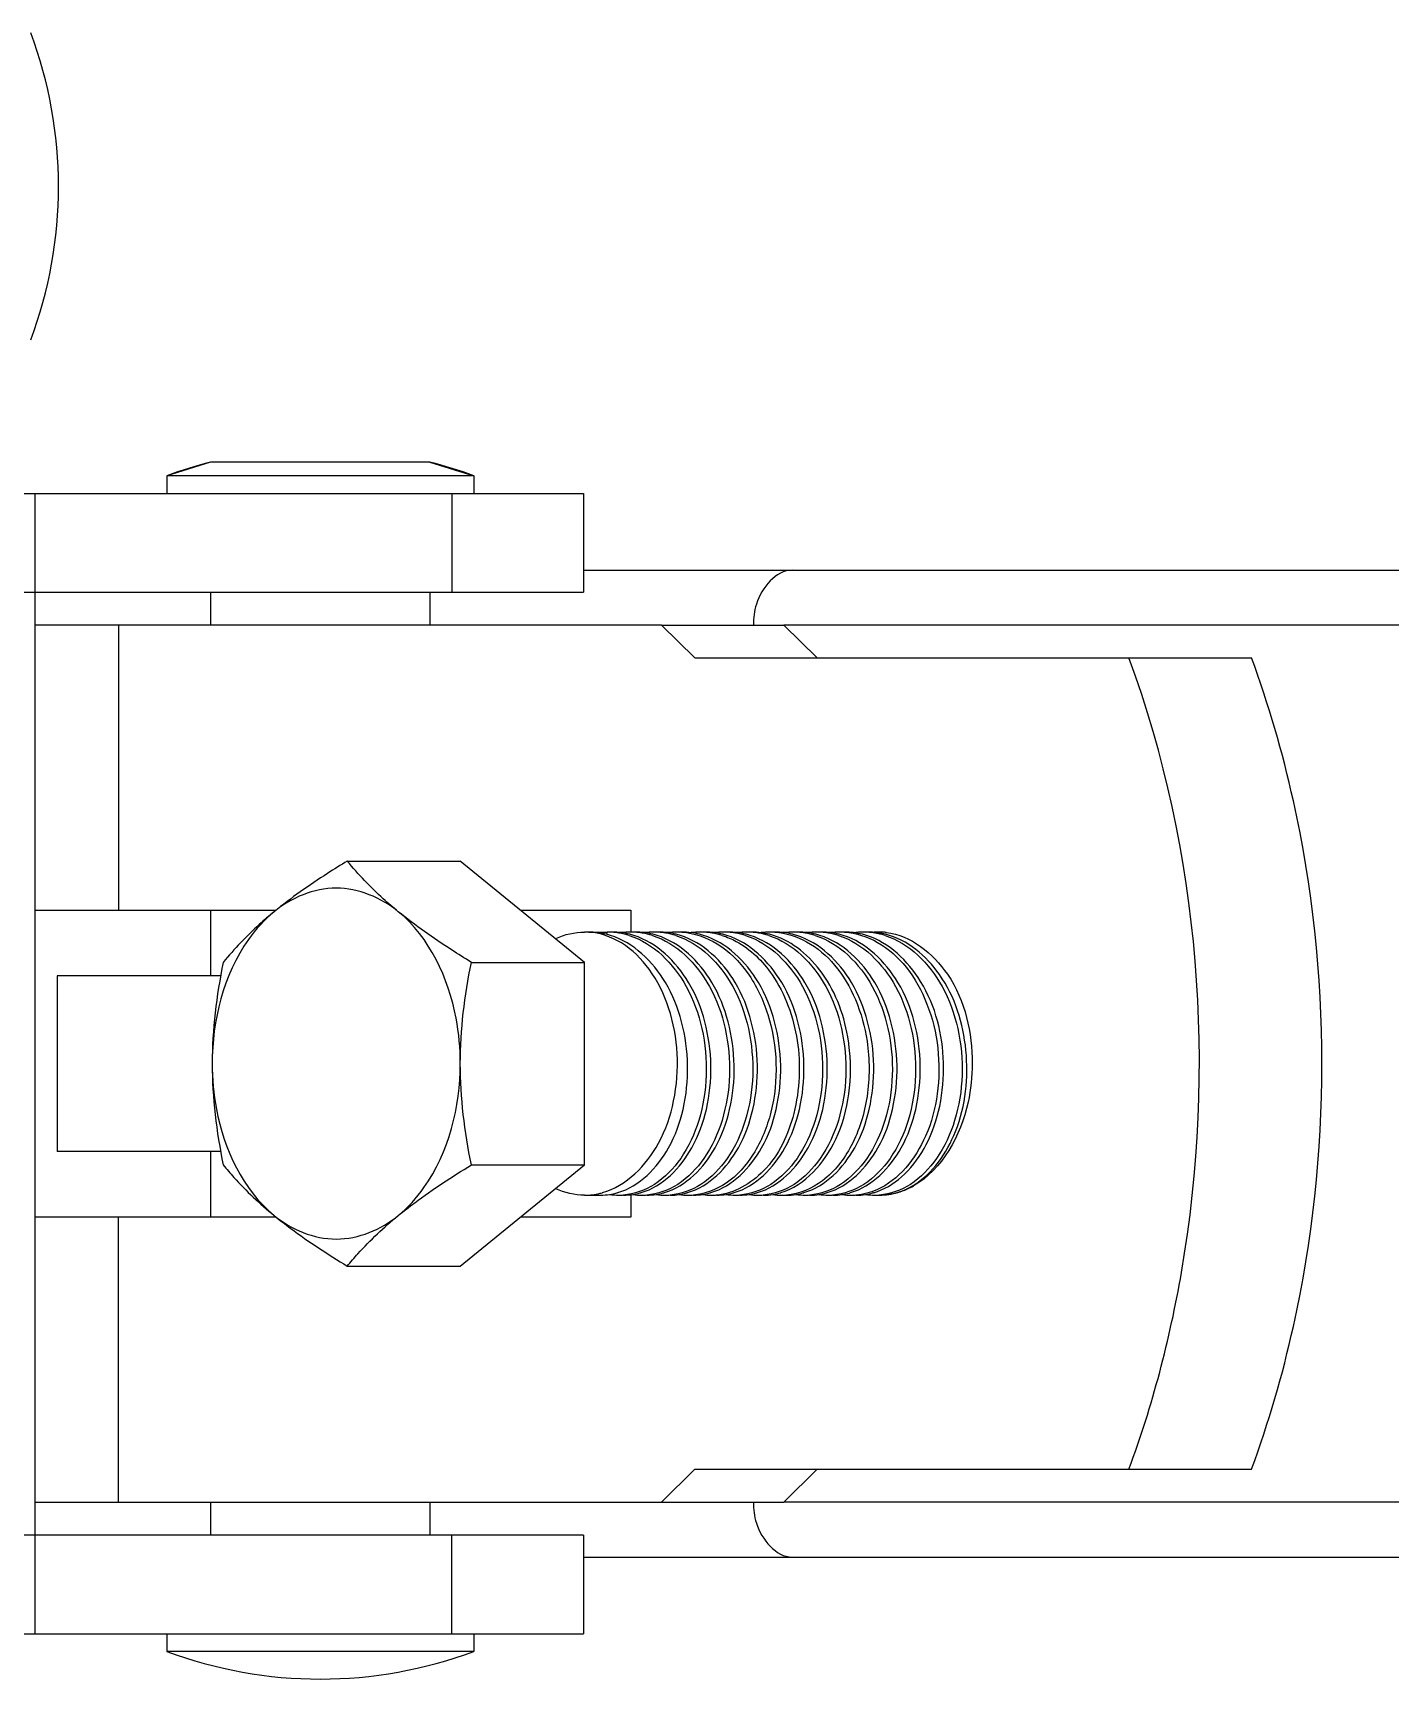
# Model space of a CAD drawing. Extents: x 1680110 to 2699828, y 269661 to 891349.
# Drawn here: x 2394543.1 to 2394824.8, y 717913.5 to 718255.3 of the extents above; entities that cross this region are included whole.
import ezdxf

# ---------------------------------------------------------------- set-up
doc = ezdxf.new("R2010")
doc.units = 0
doc.header["$LTSCALE"] = 1000
doc.header["$MEASUREMENT"] = 0
doc.layers.add('02___PRT_ALL_AXES', color=7, linetype='Continuous')

msp = doc.modelspace()

# ---------------------------------------------------------------- linework, layer by layer
at = {"color": 7, "linetype": 'Continuous'}
for p, q in [((2394570.87, 718163.36), (2394570.87, 718159.72)), ((2394634.62, 718163.36), (2394634.62, 718159.72)), ((2394270.35, 718159.72), (2394657.38, 718159.72)), ((2394543.55, 717922.95), (2394543.55, 718159.72)), ((2394630.07, 718159.72), (2394630.07, 718139.23)), ((2394657.38, 718159.72), (2394657.38, 718139.23)), ((2394657.38, 718143.78), (2396081.6, 718143.78)), ((2394536.72, 718139.23), (2394657.38, 718139.23)), ((2394625.51, 718139.23), (2394625.51, 718132.4)), ((2394673.58, 718132.4), (2394543.55, 718132.4)), ((2394560.89, 718132.4), (2394560.89, 718073.21)), ((2396032.18, 718132.4), (2394699.01, 718132.4)), ((2394657.57, 718062.36), (2394631.82, 718083.39)), ((2394543.55, 718073.21), (2394593.6, 718073.21)), ((2394644.3, 718073.21), (2394667.23, 718073.21)), ((2394658.47, 718068.65), (2394662.34, 718068.65)), ((2394662.15, 718068.19), (2394662.34, 718068.65)), ((2394657.57, 718020.3), (2394657.57, 718062.36)), ((2394582.08, 718059.55), (2394548.11, 718059.55)), ((2394548.11, 718059.55), (2394548.11, 718023.12)), ((2394582.08, 718023.12), (2394548.11, 718023.12)), ((2394631.82, 717999.27), (2394657.57, 718020.3)), ((2394657.57, 718014.01), (2394660.89, 718014.01)), ((2394718.75, 718014.01), (2394718.84, 718014.01)), ((2394593.6, 718009.46), (2394543.55, 718009.46)), ((2394560.89, 717950.27), (2394560.89, 718009.46)), ((2394667.23, 718009.46), (2394644.3, 718009.46)), ((2394543.55, 717950.27), (2394673.58, 717950.27)), ((2394625.51, 717950.27), (2394625.51, 717943.44)), ((2396032.18, 717950.27), (2394699.01, 717950.27)), ((2394657.38, 717943.44), (2394536.72, 717943.44)), ((2394630.07, 717922.95), (2394630.07, 717943.44)), ((2394657.38, 717943.44), (2394657.38, 717922.95)), ((2394657.38, 717938.88), (2396081.6, 717938.88)), ((2394447.93, 717922.95), (2394657.38, 717922.95)), ((2394570.87, 717922.95), (2394570.87, 717919.3)), ((2394634.62, 717922.95), (2394634.62, 717919.3))]:
    msp.add_line(p, q, dxfattribs=at)
for centre, radius, start, end in [((2394658.32, 718053.08), 15.59, 72.5026, 75.791), ((2394662.33, 718053.9), 14.75, 86.2902, 89.9967), ((2394662.32, 718053.69), 14.96, 80.6229, 86.2822), ((2394663.3, 718053.81), 14.85, 82.4782, 89.9829), ((2394662.24, 718053.26), 15.4, 72.4849, 80.5952), ((2394667.17, 718053.81), 14.85, 90.0172, 97.5273), ((2394663.25, 718053.46), 15.2, 75.7668, 82.4699), ((2394663.15, 718053.08), 15.59, 72.5094, 75.7711), ((2394667.16, 718053.9), 14.76, 86.2903, 89.9967), ((2394667.15, 718053.69), 14.96, 80.5827, 86.2821), ((2394668.13, 718053.81), 14.85, 82.4422, 89.9826), ((2394667.07, 718053.26), 15.4, 72.4917, 80.5553), ((2394672, 718053.81), 14.84, 90.017, 97.4917), ((2394668.08, 718053.46), 15.2, 75.765, 82.4342), ((2394667.98, 718053.08), 15.59, 72.5045, 75.7692), ((2394671.99, 718053.9), 14.76, 86.29, 89.9967), ((2394671.98, 718053.69), 14.96, 80.5894, 86.2819), ((2394672.96, 718053.81), 14.85, 82.4594, 89.9827), ((2394671.9, 718053.26), 15.4, 72.4867, 80.562), ((2394676.83, 718053.81), 14.85, 90.0171, 97.5089), ((2394672.91, 718053.46), 15.2, 75.7634, 82.4513), ((2394672.81, 718053.08), 15.59, 72.5015, 75.7677), ((2394676.82, 718053.9), 14.75, 86.29, 89.9967), ((2394677.79, 718053.8), 14.85, 82.3978, 89.9823), ((2394681.66, 718053.81), 14.84, 90.017, 97.4489), ((2394677.74, 718053.46), 15.2, 75.7631, 82.3902), ((2394677.64, 718053.08), 15.59, 72.5007, 75.7672), ((2394681.65, 718053.9), 14.75, 86.29, 89.9967), ((2394681.64, 718053.69), 14.96, 80.6057, 86.2819), ((2394682.62, 718053.81), 14.85, 82.4677, 89.9827), ((2394681.56, 718053.26), 15.4, 72.4829, 80.5782), ((2394686.49, 718053.81), 14.85, 90.0171, 97.5169), ((2394682.57, 718053.46), 15.2, 75.7627, 82.4595), ((2394682.47, 718053.08), 15.59, 72.5002, 75.767), ((2394686.48, 718053.9), 14.75, 86.29, 89.9967), ((2394686.47, 718053.69), 14.96, 80.5993, 86.2819), ((2394687.44, 718053.81), 14.85, 82.4765, 89.9828), ((2394686.39, 718053.26), 15.4, 72.4824, 80.5717), ((2394691.32, 718053.81), 14.85, 90.0172, 97.5261), ((2394687.4, 718053.46), 15.2, 75.7642, 82.4682), ((2394687.3, 718053.08), 15.59, 72.5049, 75.7686), ((2394691.31, 718053.9), 14.75, 86.2903, 89.9967), ((2394691.3, 718053.69), 14.96, 80.633, 86.2824), ((2394692.27, 718053.8), 14.85, 82.2882, 89.9823), ((2394691.22, 718053.26), 15.4, 72.4871, 80.6053), ((2394696.15, 718053.81), 14.84, 90.0162, 97.3323), ((2394692.23, 718053.46), 15.2, 75.7459, 82.2807), ((2394692.13, 718053.06), 15.61, 72.4516, 75.7498), ((2394696.14, 718053.89), 14.76, 86.2866, 89.9968), ((2394697.1, 718053.81), 14.85, 82.4835, 89.9829), ((2394700.98, 718053.81), 14.85, 90.0173, 97.5328), ((2394697.06, 718053.46), 15.2, 75.7649, 82.4752), ((2394696.96, 718053.08), 15.59, 72.5058, 75.7693), ((2394700.97, 718053.9), 14.76, 86.2903, 89.9967), ((2394700.96, 718053.69), 14.96, 80.6233, 86.2823), ((2394701.93, 718053.81), 14.85, 82.4872, 89.9829), ((2394700.88, 718053.26), 15.4, 72.488, 80.5957), ((2394705.81, 718053.81), 14.85, 90.0173, 97.5367), ((2394701.88, 718053.46), 15.2, 75.766, 82.4789), ((2394701.79, 718053.08), 15.59, 72.5087, 75.7704), ((2394705.8, 718053.9), 14.76, 86.2904, 89.9967), ((2394705.78, 718053.69), 14.96, 80.6329, 86.2824), ((2394706.76, 718053.81), 14.85, 82.5017, 89.9829), ((2394705.71, 718053.26), 15.4, 72.4909, 80.6051), ((2394710.64, 718053.81), 14.85, 90.0174, 97.5513), ((2394706.71, 718053.46), 15.2, 75.7267, 82.493), ((2394706.62, 718053.08), 15.59, 72.5135, 75.7315), ((2394710.63, 718053.9), 14.75, 86.2906, 89.9967), ((2394711.59, 718053.81), 14.84, 82.7542, 89.9843), ((2394715.46, 718053.8), 14.86, 90.018, 97.7975), ((2394711.54, 718053.46), 15.19, 75.7041, 82.7434), ((2394711.45, 718053.08), 15.59, 72.5159, 75.7097), ((2394715.46, 718053.9), 14.75, 86.2908, 89.9967), ((2394715.44, 718053.69), 14.96, 80.6461, 86.2828), ((2394716.42, 718053.81), 14.85, 82.4732, 89.9828), ((2394715.41, 718053.47), 15.19, 77.4718, 80.6494), ((2394720.31, 718053.7), 14.96, 95.9111, 97.5139), ((2394716.4, 718053.62), 15.03, 81.1155, 82.4818), ((2394715.38, 718053.32), 15.34, 75.7156, 77.4737), ((2394716.37, 718053.42), 15.23, 75.7666, 81.1052), ((2394715.31, 718053.08), 15.59, 72.5159, 75.7097), ((2394674.86, 718040.33), 37.96, 7.612, 8.5483), ((2394660.82, 718027.07), 13.06, 278.8239, 285.3798), ((2394660.76, 718027.32), 13.32, 285.3664, 286.4089), ((2394665.65, 718027.07), 13.06, 278.8348, 285.3268), ((2394665.59, 718027.32), 13.32, 285.3138, 286.4121), ((2394670.48, 718027.07), 13.06, 278.8392, 285.3288), ((2394670.42, 718027.32), 13.32, 285.3158, 286.4116), ((2394675.31, 718027.06), 13.05, 278.6158, 285.3161), ((2394675.25, 718027.32), 13.32, 285.3024, 286.4096), ((2394680.14, 718027.07), 13.06, 278.8659, 285.3078), ((2394680.08, 718027.32), 13.32, 285.295, 286.4082), ((2394684.97, 718027.07), 13.06, 278.8222, 285.3467), ((2394684.91, 718027.32), 13.32, 285.3335, 286.4046), ((2394689.8, 718027.07), 13.06, 278.8357, 285.3558), ((2394689.73, 718027.32), 13.32, 285.3426, 286.4105), ((2394694.62, 718027.11), 13.11, 279.0944, 286.4713), ((2394699.46, 718027.07), 13.06, 278.7871, 285.4463), ((2394699.39, 718027.32), 13.32, 285.4324, 286.4009), ((2394704.29, 718027.07), 13.06, 278.806, 285.3938), ((2394704.22, 718027.32), 13.32, 285.3803, 286.4044), ((2394709.12, 718027.06), 13.06, 278.5831, 285.3704), ((2394709.05, 718027.32), 13.32, 285.3562, 286.4067), ((2394713.95, 718027.07), 13.06, 278.8161, 285.3587), ((2394713.88, 718027.32), 13.32, 285.3455, 286.4078), ((2394713.81, 718027.57), 13.58, 286.4159, 289.7663), ((2394718.76, 718027.13), 13.13, 278.8421, 287.0205), ((2394718.48, 718028.01), 14.05, 287.0683, 295.8489), ((2394718, 718029.03), 15.17, 295.8209, 301.125), ((2394660.88, 718026.71), 12.69, 270.0261, 278.8175), ((2394664.76, 718026.71), 12.69, 261.179, 269.9739), ((2394664.75, 718026.61), 12.59, 270.0047, 274.3394), ((2394665.71, 718026.71), 12.69, 270.0261, 278.8289), ((2394669.59, 718026.7), 12.69, 261.1908, 269.9741), ((2394669.58, 718026.61), 12.59, 270.0047, 274.3399), ((2394670.54, 718026.71), 12.69, 270.0262, 278.8333), ((2394674.42, 718026.7), 12.69, 261.1951, 269.9741), ((2394674.41, 718026.61), 12.59, 270.0047, 274.3399), ((2394675.37, 718026.7), 12.69, 270.0245, 278.608), ((2394679.24, 718026.71), 12.7, 260.9764, 269.9733), ((2394679.24, 718026.61), 12.59, 270.0047, 274.3399), ((2394680.2, 718026.71), 12.69, 270.0263, 278.8603), ((2394684.07, 718026.7), 12.69, 261.2218, 269.9742), ((2394684.07, 718026.61), 12.59, 270.0047, 274.3399), ((2394685.03, 718026.71), 12.69, 270.0259, 278.8159), ((2394688.9, 718026.71), 12.69, 261.178, 269.9739), ((2394688.9, 718026.61), 12.59, 270.0047, 274.3395), ((2394689.86, 718026.71), 12.69, 270.0261, 278.8295), ((2394693.73, 718026.7), 12.69, 261.1911, 269.9741), ((2394693.73, 718026.61), 12.59, 270.0047, 274.3396), ((2394694.69, 718026.71), 12.7, 270.0272, 279.08), ((2394698.56, 718026.7), 12.69, 261.4494, 269.976), ((2394698.56, 718026.61), 12.6, 270.0046, 274.3456), ((2394699.52, 718026.7), 12.69, 270.0258, 278.7798), ((2394703.39, 718026.71), 12.69, 261.1413, 269.9737), ((2394703.39, 718026.61), 12.59, 270.0047, 274.3389), ((2394704.35, 718026.7), 12.69, 270.0259, 278.7993), ((2394708.22, 718026.71), 12.69, 261.161, 269.9738), ((2394708.21, 718026.61), 12.59, 270.0047, 274.3393), ((2394709.18, 718026.7), 12.69, 270.0243, 278.5745), ((2394713.05, 718026.71), 12.7, 260.9429, 269.9728), ((2394713.04, 718026.61), 12.59, 270.0047, 274.3394), ((2394714.01, 718026.7), 12.69, 270.026, 278.8097), ((2394717.88, 718026.71), 12.69, 261.1717, 269.9739), ((2394717.87, 718026.6), 12.58, 270.0037, 273.924), ((2394717.87, 718026.67), 12.65, 273.9214, 274.3364), ((2394718.84, 718026.71), 12.69, 270.0261, 278.8211)]:
    msp.add_arc(centre, radius, start, end, dxfattribs=at)
for points, knots in [([(2394700.71, 718143.78), (2394697.3, 718143.78), (2394693.13, 718138.6), (2394692.66, 718133.86), (2394692.66, 718132.4)], [0, 0, 0, 0, 0.699639, 1, 1, 1, 1]), ([(2394664.52, 718014.54), (2394669.02, 718015.87), (2394674.93, 718021.97), (2394678.44, 718031.93), (2394679.38, 718040.95), (2394678.12, 718050.01), (2394674.1, 718060.26), (2394667.78, 718066.44), (2394663.01, 718067.95)], [0, 0, 0, 0, 0.217197, 0.349115, 0.490066, 0.632359, 0.768233, 1, 1, 1, 1]), ([(2394666.88, 718067.95), (2394671.92, 718066.36), (2394678.5, 718059.58), (2394682.36, 718048.59), (2394683.26, 718038.98), (2394681.79, 718029.68), (2394678.16, 718021.71), (2394672.7, 718015.97), (2394667.96, 718014.22), (2394665.7, 718014.05)], [0, 0, 0, 0, 0.234601, 0.372817, 0.516613, 0.65714, 0.786235, 0.899567, 1, 1, 1, 1]), ([(2394669.35, 718014.54), (2394673.85, 718015.87), (2394679.76, 718021.98), (2394683.27, 718031.93), (2394684.21, 718040.95), (2394682.94, 718050.01), (2394678.92, 718060.26), (2394672.61, 718066.44), (2394667.84, 718067.95)], [0, 0, 0, 0, 0.2172, 0.349118, 0.490069, 0.632361, 0.76823, 1, 1, 1, 1]), ([(2394671.7, 718067.95), (2394676.75, 718066.36), (2394683.33, 718059.58), (2394687.19, 718048.59), (2394688.09, 718038.98), (2394686.62, 718029.68), (2394682.99, 718021.71), (2394677.53, 718015.97), (2394672.79, 718014.22), (2394670.53, 718014.05)], [0, 0, 0, 0, 0.234605, 0.372817, 0.516611, 0.657139, 0.786234, 0.899567, 1, 1, 1, 1]), ([(2394674.18, 718014.54), (2394678.68, 718015.87), (2394684.59, 718021.98), (2394688.1, 718031.93), (2394689.04, 718040.95), (2394687.77, 718050.01), (2394683.76, 718060.26), (2394677.44, 718066.44), (2394672.67, 718067.95)], [0, 0, 0, 0, 0.217201, 0.349117, 0.490069, 0.63236, 0.768228, 1, 1, 1, 1]), ([(2394676.53, 718067.95), (2394681.58, 718066.36), (2394688.16, 718059.58), (2394692.02, 718048.59), (2394692.92, 718038.98), (2394691.45, 718029.68), (2394687.82, 718021.71), (2394682.36, 718015.97), (2394677.62, 718014.22), (2394675.36, 718014.05)], [0, 0, 0, 0, 0.234607, 0.372817, 0.516612, 0.657139, 0.786233, 0.899567, 1, 1, 1, 1]), ([(2394679.01, 718014.54), (2394683.5, 718015.87), (2394689.42, 718021.98), (2394692.93, 718031.93), (2394693.87, 718040.95), (2394692.6, 718050.01), (2394688.59, 718060.26), (2394682.27, 718066.44), (2394677.5, 718067.95)], [0, 0, 0, 0, 0.217202, 0.349116, 0.49007, 0.632359, 0.768228, 1, 1, 1, 1]), ([(2394677.78, 718068.62), (2394680.37, 718068.45), (2394685.79, 718066.56), (2394692.05, 718060.22), (2394696.17, 718051.46), (2394697.8, 718041.42), (2394696.79, 718031.38), (2394693.29, 718022.62), (2394687.67, 718016.21), (2394682.6, 718014.23), (2394680.19, 718014.05)], [0, 0, 0, 0, 0.108831, 0.229813, 0.365006, 0.508762, 0.651468, 0.78342, 0.898809, 1, 1, 1, 1]), ([(2394683.84, 718014.54), (2394688.33, 718015.87), (2394694.25, 718021.97), (2394697.76, 718031.93), (2394698.7, 718040.95), (2394697.43, 718050.01), (2394693.41, 718060.26), (2394687.1, 718066.44), (2394682.33, 718067.95)], [0, 0, 0, 0, 0.217202, 0.349116, 0.49007, 0.632359, 0.768228, 1, 1, 1, 1]), ([(2394686.19, 718067.95), (2394687.19, 718067.63), (2394691.29, 718065.88), (2394694.61, 718062.59), (2394696.53, 718059.8)], [0, 0, 0, 0, 0.2353, 1, 1, 1, 1]), ([(2394688.67, 718014.54), (2394693.16, 718015.87), (2394699.08, 718021.97), (2394702.59, 718031.93), (2394703.53, 718040.95), (2394702.26, 718050.01), (2394698.24, 718060.26), (2394691.93, 718066.44), (2394687.16, 718067.95)], [0, 0, 0, 0, 0.217202, 0.349116, 0.490071, 0.632358, 0.76823, 1, 1, 1, 1]), ([(2394691.02, 718067.95), (2394696.07, 718066.36), (2394702.65, 718059.58), (2394706.51, 718048.59), (2394707.41, 718038.98), (2394705.94, 718029.68), (2394702.31, 718021.71), (2394696.85, 718015.97), (2394692.11, 718014.22), (2394689.85, 718014.05)], [0, 0, 0, 0, 0.234603, 0.372813, 0.516604, 0.657136, 0.786228, 0.899564, 1, 1, 1, 1]), ([(2394693.5, 718014.54), (2394697.99, 718015.87), (2394703.91, 718021.98), (2394707.42, 718031.93), (2394708.36, 718040.95), (2394707.09, 718050.01), (2394703.07, 718060.26), (2394696.76, 718066.44), (2394691.99, 718067.95)], [0, 0, 0, 0, 0.217198, 0.349118, 0.490075, 0.632362, 0.768234, 1, 1, 1, 1]), ([(2394695.85, 718067.95), (2394700.9, 718066.36), (2394707.48, 718059.58), (2394711.34, 718048.59), (2394712.24, 718038.98), (2394710.77, 718029.68), (2394707.13, 718021.71), (2394701.68, 718015.97), (2394696.94, 718014.22), (2394694.68, 718014.05)], [0, 0, 0, 0, 0.2346, 0.372814, 0.516605, 0.65714, 0.786235, 0.899567, 1, 1, 1, 1]), ([(2394712.39, 718045.97), (2394711.64, 718050.95), (2394708.54, 718060.07), (2394700.9, 718066.65), (2394696.83, 718067.94)], [0, 0, 0, 0, 0.541307, 1, 1, 1, 1]), ([(2394697.1, 718068.62), (2394699.39, 718068.47), (2394704.17, 718066.98), (2394710.01, 718061.86), (2394714.27, 718054.59), (2394715.81, 718048.94), (2394716.26, 718045.97)], [0, 0, 0, 0, 0.21682, 0.453957, 0.717085, 1, 1, 1, 1]), ([(2394703.15, 718014.54), (2394707.65, 718015.87), (2394713.57, 718021.97), (2394717.08, 718031.93), (2394718.02, 718040.95), (2394716.75, 718050.01), (2394712.73, 718060.26), (2394706.42, 718066.44), (2394701.65, 718067.95)], [0, 0, 0, 0, 0.217202, 0.349115, 0.490066, 0.632356, 0.768233, 1, 1, 1, 1]), ([(2394705.51, 718067.95), (2394710.55, 718066.36), (2394717.14, 718059.58), (2394720.99, 718048.59), (2394721.9, 718038.98), (2394720.42, 718029.68), (2394716.79, 718021.71), (2394711.34, 718015.97), (2394706.6, 718014.22), (2394704.34, 718014.05)], [0, 0, 0, 0, 0.234599, 0.372814, 0.516606, 0.657131, 0.786224, 0.899562, 1, 1, 1, 1]), ([(2394707.98, 718014.54), (2394712.48, 718015.87), (2394718.4, 718021.97), (2394721.91, 718031.93), (2394722.85, 718040.95), (2394721.58, 718050.01), (2394717.56, 718060.26), (2394711.24, 718066.44), (2394706.48, 718067.95)], [0, 0, 0, 0, 0.217199, 0.349112, 0.490063, 0.632356, 0.768233, 1, 1, 1, 1]), ([(2394710.34, 718067.95), (2394715.38, 718066.36), (2394721.97, 718059.58), (2394725.82, 718048.59), (2394726.73, 718038.98), (2394725.25, 718029.68), (2394721.62, 718021.71), (2394716.17, 718015.97), (2394711.43, 718014.22), (2394709.17, 718014.05)], [0, 0, 0, 0, 0.234599, 0.372817, 0.516611, 0.657137, 0.78623, 0.899563, 1, 1, 1, 1]), ([(2394712.81, 718014.54), (2394717.31, 718015.87), (2394723.23, 718021.98), (2394726.74, 718031.93), (2394727.67, 718040.95), (2394726.41, 718050.01), (2394722.39, 718060.26), (2394716.07, 718066.45), (2394711.3, 718067.95)], [0, 0, 0, 0, 0.217199, 0.349123, 0.490079, 0.632367, 0.768233, 1, 1, 1, 1]), ([(2394711.58, 718068.62), (2394713.97, 718068.47), (2394718.94, 718066.85), (2394724.92, 718061.37), (2394729.16, 718053.65), (2394731.32, 718044.58), (2394731.2, 718035.12), (2394728.41, 718024.26), (2394722.88, 718017.11), (2394718.26, 718015.12)], [0, 0, 0, 0, 0.107138, 0.2249, 0.355902, 0.496372, 0.638756, 0.77452, 1, 1, 1, 1]), ([(2394718.4, 718014.79), (2394720.5, 718015.54), (2394724.6, 718018.29), (2394729.01, 718024.61), (2394731.73, 718032.62), (2394732.68, 718044.34), (2394729.35, 718058.22), (2394720.82, 718066.47), (2394716.13, 718067.95)], [0, 0, 0, 0, 0.104453, 0.22305, 0.355273, 0.495818, 0.769765, 1, 1, 1, 1]), ([(2394720, 718067.95), (2394725.04, 718066.36), (2394731.63, 718059.58), (2394735.48, 718048.59), (2394736.39, 718038.98), (2394734.91, 718029.68), (2394731.28, 718021.71), (2394725.83, 718015.97), (2394721.08, 718014.22), (2394718.83, 718014.05)], [0, 0, 0, 0, 0.234601, 0.372807, 0.516599, 0.657132, 0.786232, 0.899564, 1, 1, 1, 1]), ([(2394725.84, 718016.04), (2394729.91, 718018.49), (2394736.27, 718027.81), (2394737.91, 718044.08), (2394733.19, 718059.77), (2394724.62, 718067.05), (2394720.11, 718068.19)], [0, 0, 0, 0, 0.230383, 0.504916, 0.774454, 1, 1, 1, 1]), ([(2394696.53, 718059.8), (2394699.29, 718055.78), (2394702.75, 718046.05), (2394702.09, 718031.36), (2394696.43, 718018.89), (2394688.66, 718014.33), (2394685.02, 718014.05)], [0, 0, 0, 0, 0.269627, 0.549412, 0.797997, 1, 1, 1, 1]), ([(2394698.34, 718014.55), (2394703.42, 718016.05), (2394709.87, 718023.55), (2394712.9, 718035.12), (2394712.94, 718041.95), (2394712.48, 718045.36)], [0, 0, 0, 0, 0.441714, 0.713654, 1, 1, 1, 1]), ([(2394716.26, 718045.97), (2394716.82, 718042.2), (2394716.84, 718034.66), (2394713.72, 718024.43), (2394707.88, 718016.71), (2394702.19, 718014.25), (2394699.51, 718014.05)], [0, 0, 0, 0, 0.28864, 0.560122, 0.796575, 1, 1, 1, 1]), ([(2394692.66, 717950.27), (2394692.66, 717948.8), (2394693.13, 717944.06), (2394697.3, 717938.88), (2394700.71, 717938.88)], [0, 0, 0, 0, 0.300361, 1, 1, 1, 1])]:
    msp.add_open_spline(points, degree=3, knots=knots, dxfattribs=at)
for points in [[(2394662.15, 718068.19), (2394660.95, 718068.49), (2394659.71, 718068.65), (2394658.47, 718068.65)], [(2394718.26, 718015.12), (2394716.92, 718014.53), (2394715.46, 718014.16), (2394714, 718014.05)]]:
    msp.add_open_spline(points, degree=3, dxfattribs=at)
at = {"layer": '02___PRT_ALL_AXES', "color": 7, "linetype": 'Continuous'}
for p, q in [((2394579.98, 718166.23), (2394570.87, 718163.36)), ((2394625.51, 718166.23), (2394579.98, 718166.23)), ((2394625.51, 718166.23), (2394634.62, 718163.36)), ((2394634.62, 718163.36), (2394570.87, 718163.36)), ((2394570.87, 718163.36), (2394570.87, 718159.72)), ((2394634.62, 718163.36), (2394634.62, 718159.72)), ((2394579.98, 718139.23), (2394579.98, 718132.4)), ((2394625.51, 718139.23), (2394625.51, 718132.4)), ((2394680.48, 718125.57), (2394673.58, 718132.4)), ((2394673.58, 718132.4), (2394699.01, 718132.4)), ((2394705.91, 718125.57), (2394699.01, 718132.4)), ((2394680.48, 718125.57), (2394796.06, 718125.57)), ((2394608.36, 718083.39), (2394631.82, 718083.39)), ((2394579.98, 718073.21), (2394579.98, 718059.55)), ((2394667.23, 718073.21), (2394667.23, 718068.65)), ((2394658.47, 718068.65), (2394662.34, 718068.65)), ((2394634.12, 718062.36), (2394657.57, 718062.36)), ((2394579.98, 718023.12), (2394579.98, 718009.46)), ((2394634.12, 718020.3), (2394657.57, 718020.3)), ((2394667.23, 718014.22), (2394667.23, 718009.46)), ((2394657.57, 718014.01), (2394660.89, 718014.01)), ((2394718.75, 718014.01), (2394718.84, 718014.01)), ((2394608.36, 717999.27), (2394631.82, 717999.27)), ((2394673.58, 717950.27), (2394680.48, 717957.1)), ((2394680.48, 717957.1), (2394796.06, 717957.1)), ((2394699.01, 717950.27), (2394705.91, 717957.1)), ((2394579.98, 717950.27), (2394579.98, 717943.44)), ((2394625.51, 717950.27), (2394625.51, 717943.44)), ((2394673.58, 717950.27), (2394699.01, 717950.27)), ((2394570.87, 717922.95), (2394570.87, 717919.3)), ((2394634.62, 717922.95), (2394634.62, 717919.3)), ((2394634.62, 717919.3), (2394570.87, 717919.3))]:
    msp.add_line(p, q, dxfattribs=at)
for centre, radius, start, end in [((2394457.34, 718223.47), 91.07, 339.5127, 20.4873), ((2394602.75, 718078.06), 91.07, 104.4775, 110.4873), ((2394602.75, 718078.06), 91.07, 69.5127, 75.5225), ((2394580.52, 718046.36), 229.64, 12.4612, 20.1778), ((2394657.57, 718055.01), 13.64, 86.2826, 89.9965), ((2394718.75, 718055), 13.65, 90.0029, 94.3168), ((2394718.75, 718055.02), 13.63, 87.1352, 89.9988), ((2394718.74, 718054.92), 13.73, 83.6565, 87.1338), ((2394657.56, 718027.93), 13.91, 270.0785, 283.6173), ((2394657.47, 718028.32), 14.32, 283.5882, 285.7069), ((2394718.44, 718028.97), 15, 286.1436, 294.3465), ((2394718, 718029.96), 16.08, 294.321, 299.3067), ((2394580.52, 718036.31), 229.64, 339.8222, 347.5388), ((2394602.75, 718004.61), 91.07, 249.5127, 290.4873)]:
    msp.add_arc(centre, radius, start, end, dxfattribs=at)
for points, knots in [([(2394770.63, 717957.1), (2394775.51, 717970.33), (2394790, 718025.35), (2394785.4, 718085.52), (2394770.63, 718125.57)], [0, 0, 0, 0, 0.248287, 1, 1, 1, 1]), ([(2394608.36, 718083.39), (2394606.98, 718082.55), (2394601.76, 718079.28), (2394596.7, 718075.75), (2394593.18, 718072.88)], [0, 0, 0, 0, 0.26296, 1, 1, 1, 1]), ([(2394618.94, 718072.88), (2394617.88, 718073.74), (2394614.1, 718076.98), (2394610.64, 718080.6), (2394608.36, 718083.39)], [0, 0, 0, 0, 0.2742, 1, 1, 1, 1]), ([(2394593.18, 718072.88), (2394591.15, 718071.22), (2394583.32, 718062.52), (2394580.3, 718050.28), (2394580.3, 718041.33)], [0, 0, 0, 0, 0.226783, 1, 1, 1, 1]), ([(2394593.18, 718072.88), (2394592.12, 718072.02), (2394588.34, 718068.78), (2394584.89, 718065.16), (2394582.6, 718062.36)], [0, 0, 0, 0, 0.2742, 1, 1, 1, 1]), ([(2394631.82, 718041.33), (2394631.82, 718044.49), (2394630.81, 718055.93), (2394625.44, 718067.57), (2394618.94, 718072.88)], [0, 0, 0, 0, 0.273399, 1, 1, 1, 1]), ([(2394634.12, 718062.36), (2394632.74, 718063.21), (2394627.52, 718066.48), (2394622.45, 718070.01), (2394618.94, 718072.88)], [0, 0, 0, 0, 0.26296, 1, 1, 1, 1]), ([(2394661.34, 718014.54), (2394666.32, 718015.94), (2394672.86, 718022.71), (2394676.52, 718033.65), (2394677.26, 718043.37), (2394675.55, 718052.81), (2394671.63, 718060.92), (2394665.82, 718066.74), (2394660.83, 718068.47), (2394658.46, 718068.62)], [0, 0, 0, 0, 0.226573, 0.36295, 0.506452, 0.648024, 0.779263, 0.895686, 1, 1, 1, 1]), ([(2394720.26, 718068.57), (2394725.35, 718068), (2394735.63, 718059.64), (2394738.07, 718047.75), (2394738.07, 718041.33)], [0, 0, 0, 0, 0.443965, 1, 1, 1, 1]), ([(2394580.3, 718041.33), (2394580.3, 718038.18), (2394581.31, 718026.73), (2394586.68, 718015.09), (2394593.18, 718009.79)], [0, 0, 0, 0, 0.273399, 1, 1, 1, 1]), ([(2394618.94, 718009.79), (2394620.97, 718011.45), (2394628.8, 718020.15), (2394631.82, 718032.39), (2394631.82, 718041.33)], [0, 0, 0, 0, 0.226783, 1, 1, 1, 1]), ([(2394738.07, 718041.33), (2394738.07, 718038.64), (2394737.15, 718029.17), (2394731.9, 718019.32), (2394725.87, 718015.94)], [0, 0, 0, 0, 0.28022, 1, 1, 1, 1]), ([(2394582.6, 718020.3), (2394583.32, 718019.42), (2394586.55, 718015.64), (2394590.2, 718012.22), (2394593.18, 718009.79)], [0, 0, 0, 0, 0.227749, 1, 1, 1, 1]), ([(2394618.94, 718009.79), (2394620.06, 718010.7), (2394624.93, 718014.48), (2394630.1, 718017.84), (2394634.12, 718020.3)], [0, 0, 0, 0, 0.234887, 1, 1, 1, 1]), ([(2394593.18, 718009.79), (2394594.3, 718008.87), (2394599.17, 718005.1), (2394604.34, 718001.73), (2394608.36, 717999.27)], [0, 0, 0, 0, 0.234887, 1, 1, 1, 1]), ([(2394608.36, 717999.27), (2394609.08, 718000.15), (2394612.31, 718003.93), (2394615.96, 718007.36), (2394618.94, 718009.79)], [0, 0, 0, 0, 0.227749, 1, 1, 1, 1])]:
    msp.add_open_spline(points, degree=3, knots=knots, dxfattribs=at)
for points in [[(2394804.75, 717986.76), (2394812.63, 718022.27), (2394812.63, 718060.39), (2394804.75, 718095.91)], [(2394618.94, 718072.88), (2394615.38, 718075.78), (2394606.06, 718079.74), (2394596.74, 718075.78), (2394593.18, 718072.88)], [(2394651.62, 718067.32), (2394653.47, 718068.17), (2394655.54, 718068.65), (2394657.57, 718068.65)], [(2394582.6, 718062.36), (2394581.19, 718055.45), (2394580.3, 718048.38), (2394580.3, 718041.33)], [(2394631.82, 718041.33), (2394631.82, 718048.38), (2394632.71, 718055.45), (2394634.12, 718062.36)], [(2394580.3, 718041.33), (2394580.3, 718034.28), (2394581.19, 718027.21), (2394582.6, 718020.3)], [(2394634.12, 718020.3), (2394632.71, 718027.21), (2394631.82, 718034.28), (2394631.82, 718041.33)], [(2394657.57, 718014.01), (2394655.54, 718014.01), (2394653.47, 718014.5), (2394651.62, 718015.34)], [(2394722.61, 718014.56), (2394721.36, 718014.2), (2394720.05, 718014.01), (2394718.75, 718014.01)], [(2394593.18, 718009.79), (2394596.74, 718006.88), (2394606.06, 718002.93), (2394615.38, 718006.88), (2394618.94, 718009.79)]]:
    msp.add_open_spline(points, degree=3, dxfattribs=at)

doc.saveas('drawing.dxf')
